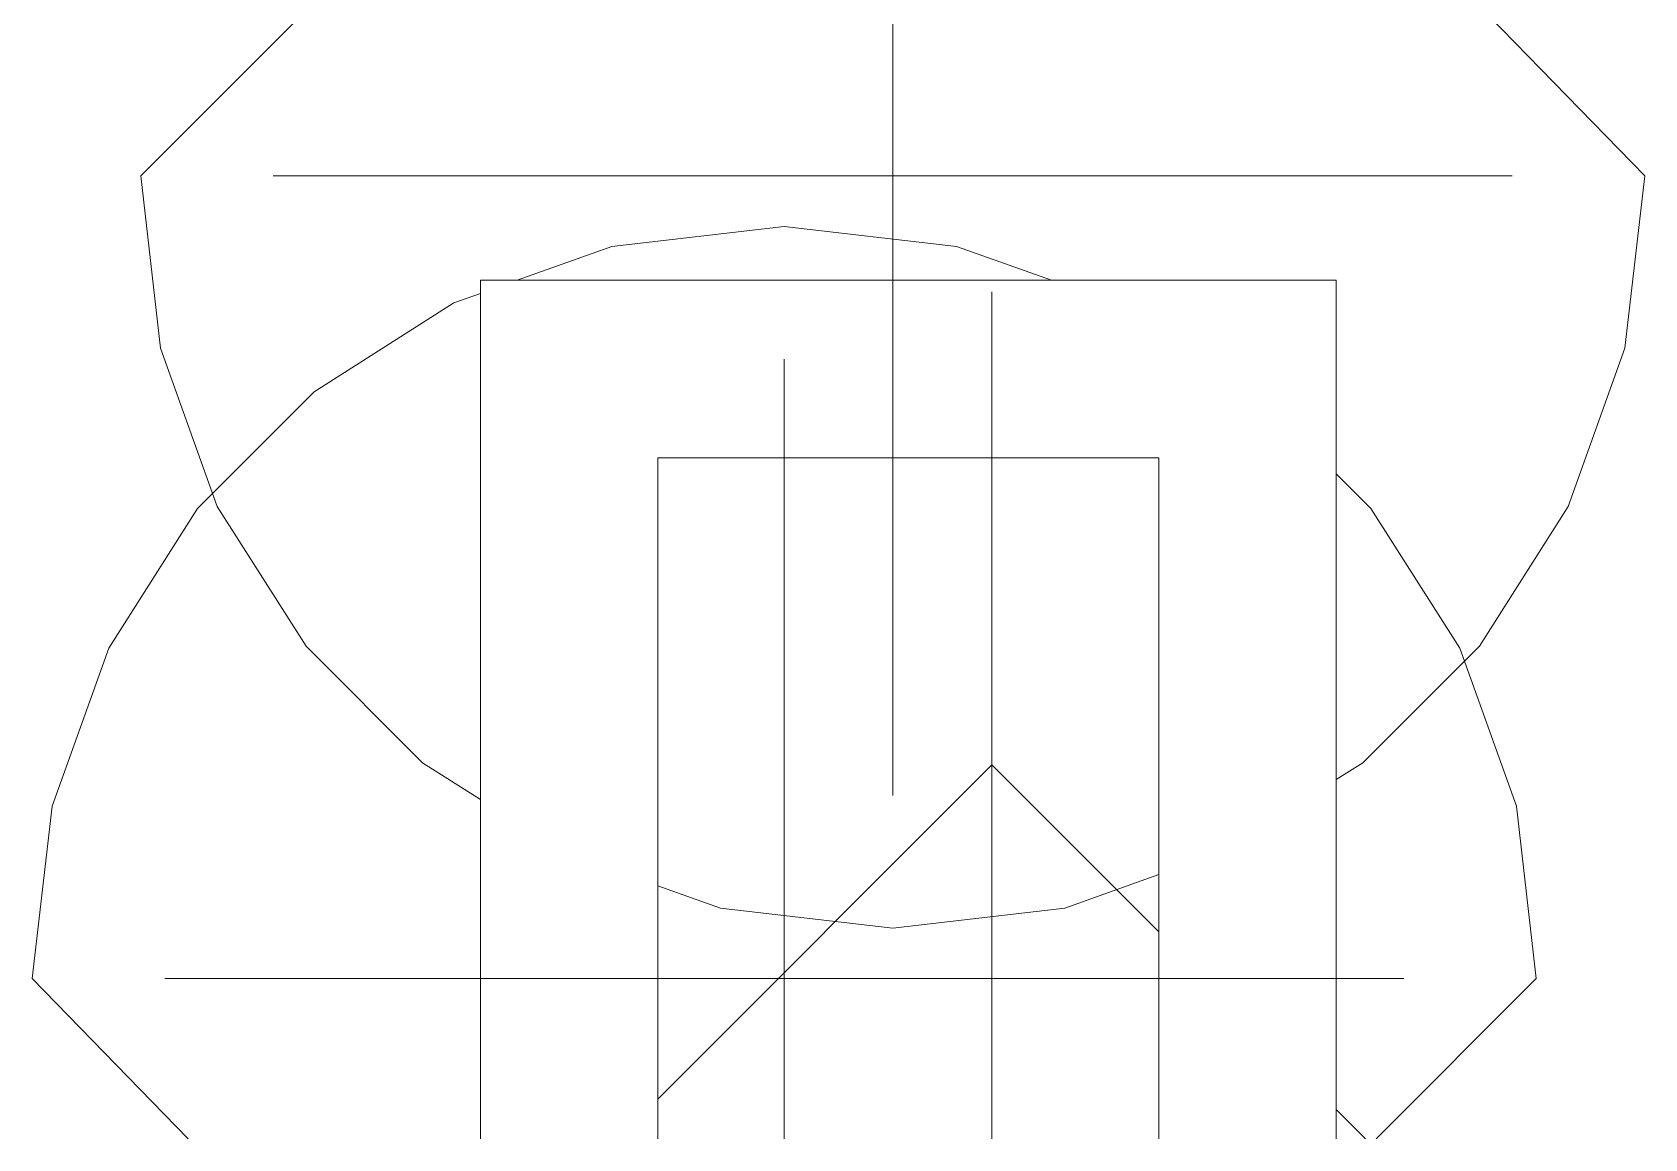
# Model space of a CAD drawing. Header units: inches. Extents: x -3857 to -1458, y -18 to 10849.
# Drawn here: x -3191.44 to -3152.82, y 9980.88 to 10007.38 of the extents above; entities that cross this region are included whole.
import ezdxf

# ---------------------------------------------------------------- set-up
doc = ezdxf.new("R2010")
doc.units = ezdxf.units.IN
doc.header["$MEASUREMENT"] = 0
for name, color, linetype, lineweight in [('0-5', 250, 'Continuous', 18), ('0-6', 130, 'Continuous', 5), ('A-DETL-GENF-1', 253, 'Continuous', 9), ('A-WALL-4', 250, 'Continuous', 18)]:
    doc.layers.add(name, color=color, linetype=linetype, lineweight=lineweight)

# ---------------------------------------------------------------- blocks, each defined once
blk = doc.blocks.new('daphne 26070 - daphne 26070-2219967-1ST FLOOR - STUDIO B - ADA TYPE B')
at = {"layer": 'A-DETL-GENF-1'}
for p, q in [((0, 20.905), (0, 20.973)), ((0, 20.973), (0, 20.231)), ((0, 20.039), (0, 20.905)), ((0, 20.267), (0, 20.511)), ((0, 20.511), (0, 20.039)), ((0, 19.093), (0, 20.267)), ((0, 20.231), (0, 19.881)), ((0, 19.33), (0, 20.196)), ((0, 20.196), (0, 18.778)), ((0, 19.645), (0, 19.881)), ((0, 19.881), (0, 18.857)), ((0, 19.881), (0, 19.347)), ((0, 19.347), (0, 19.724)), ((0, 19.724), (0, 19.409)), ((0, 18.778), (0, 19.645)), ((0, 19.093), (0, 19.524)), ((0, 19.524), (0, 19.33)), ((0, 19.409), (0, 19.446)), ((0, 19.446), (0, 18.936)), ((0, 19.409), (0, 18.969)), ((0, 18.621), (0, 19.409)), ((0, 19.093), (0, 19.33)), ((0, 19.33), (0, 19.251)), ((0, 19.251), (0, 18.227)), ((0, 18.069), (0, 19.093)), ((0, 18.227), (0, 19.093)), ((0, 18.542), (0, 19.093)), ((0, 18.969), (0, 18.227)), ((0, 18.936), (0, 18.148)), ((0, 18.385), (0, 18.857)), ((0, 18.857), (0, 18.7)), ((0, 18.857), (0, 18.227)), ((0, 18.7), (0, 18.148)), ((0, 18.227), (0, 18.621)), ((0, 18.227), (0, 18.542)), ((0, 17.846), (0, 18.385)), ((0, 18.148), (0, 18.227)), ((0, 18.227), (0, 17.676)), ((0, 17.045), (0, 18.148)), ((0, 18.148), (0, 18.069)), ((0, 18.148), (0, 18.069)), ((0, 18.069), (0, 17.676)), ((0, 17.676), (0, 17.991)), ((0, 17.991), (0, 17.846)), ((0, 17.676), (0, 17.092)), ((0, 17.092), (0, 16.809)), ((0, 15.312), (0, 17.045)), ((0, 17.045), (0, 16.809)), ((0, 16.809), (0, 17.045)), ((0, 16.809), (0, 15.312)), ((0, 14.84), (0, 15.312)), ((0, 15.312), (0, 14.761)), ((0, 14.761), (0, 14.918)), ((0, 14.918), (0, 13.816)), ((0, 14.372), (0, 14.84)), ((0, 14.052), (0, 14.525)), ((0, 14.525), (0, 13.973)), ((0, 13.973), (0, 14.372)), ((0, 13.973), (0, 14.367)), ((0, 14.367), (0, 13.973)), ((0, 13.816), (0, 14.209)), ((0, 14.209), (0, 13.658)), ((0, 13.737), (0, 14.052)), ((0, 13.973), (0, 13.658)), ((0, 13.658), (0, 13.973)), ((0, 13.973), (0, 13.579)), ((0, 13.737), (0, 13.973)), ((0, 13.028), (0, 13.816)), ((0, 13.816), (0, 13.737)), ((0, 13.658), (0, 13.737)), ((0, 13.579), (0, 13.737)), ((0, 13.737), (0, 13.343)), ((0, 13.343), (0, 12.87)), ((0, 12.634), (0, 13.028)), ((0, 12.87), (0, 11.295)), ((0, 12.398), (0, 12.634)), ((0, 12.24), (0, 12.398)), ((0, 11.374), (0, 12.24)), ((0, 10.901), (0, 11.374)), ((0, 11.295), (0, 10.98)), ((0, 10.98), (0, 10.397)), ((0, 10.665), (0, 10.901)), ((0, 9.956), (0, 10.665)), ((0, 10.397), (0, 9.483)), ((0, 9.089), (0, 10.034)), ((0, 10.034), (0, 9.956)), ((-8.001, 1.641), (0, 9.642)), ((3.999, 5.643), (0, 9.642)), ((0, 9.483), (0, 8.065)), ((0, 8.538), (0, 9.089)), ((0, 8.38), (0, 8.538)), ((0, 7.907), (0, 8.38)), ((0, 8.065), (0, 6.568)), ((0, 6.411), (0, 7.907)), ((0, 6.664), (0, 7.277)), ((0, 7.277), (0, 7.052)), ((0, 7.052), (0, 6.411)), ((0, 6.568), (0, 6.726)), ((0, 6.726), (0, 6.253)), ((0, 5.699), (0, 6.664)), ((0, 6.253), (0, 5.702)), ((0, 5.702), (0, 4.756)), ((0, 4.835), (0, 5.699)), ((0, 4.126), (0, 4.835)), ((0, 4.756), (0, 4.014)), ((0, 3.575), (0, 4.126)), ((0, 4.014), (0, 1.445)), ((0, 2.551), (0, 3.732)), ((0, 3.732), (0, 3.575)), ((0, 1.999), (0, 2.551)), ((0, 0.69), (0, 1.999)), ((0, 1.445), (0, 0.69)), ((8.952, 0.69), (8.249, 1.393))]:
    blk.add_line(p, q, dxfattribs=at)
blk = doc.blocks.new('switchgrass 26764 - switchgrass 26764-V3-1ST FLOOR - STUDIO B - ADA TYPE B')
at = {"layer": 'A-DETL-GENF-1'}
for p, q in [((-18.013, 0), (-14.178, 3.835)), ((0, 3.692), (0, 3.835)), ((0, 3.835), (0, 3.547)), ((0, 3.799), (0, 3.835)), ((0, 3.835), (0, 3.641)), ((0, 3.694), (0, 3.799)), ((0, 3.606), (0, 3.694)), ((0, 3.113), (0, 3.692)), ((0, 3.641), (0, 3.615)), ((0, 3.615), (0, 3.564)), ((0, 3.547), (0, 3.606)), ((0, 3.564), (0, 3.484)), ((0, 3.547), (0, 3.257)), ((0, 3.257), (0, 3.547)), ((0, 3.484), (0, 3.367)), ((18.013, 0), (14.275, 3.835)), ((0, 3.367), (0, -4.66)), ((0, 1.81), (0, 3.113)), ((0, 1.775), (0, 1.81)), ((0, 1.718), (0, 1.775)), ((0, 1.648), (0, 1.718)), ((0, 1.57), (0, 1.648)), ((0, 1.494), (0, 1.57)), ((0, 1.427), (0, 1.494)), ((0, 1.375), (0, 1.427)), ((0, 1.375), (0, -0.362)), ((-14.405, 0), (-14.839, 0)), ((-14.839, 0), (-14.458, 0)), ((-14.458, 0), (-13.454, 0)), ((-13.828, 0), (-14.405, 0)), ((-10.265, 0), (-14.289, 0)), ((-14.289, 0), (-13.936, 0)), ((-13.936, 0), (-13.61, 0)), ((-13.378, 0), (-13.828, 0)), ((-13.61, 0), (-13.295, 0)), ((-13.454, 0), (-12.037, 0)), ((-12.844, 0), (-13.378, 0)), ((-13.295, 0), (-12.976, 0)), ((-12.976, 0), (-11.829, 0)), ((-12.667, 0), (-12.957, 0)), ((-12.957, 0), (-12.8, 0)), ((-12.246, 0), (-12.844, 0)), ((-12.8, 0), (-12.372, 0)), ((-10.496, 0), (-12.667, 0)), ((-12.372, 0), (-11.733, 0)), ((-11.603, 0), (-12.246, 0)), ((-12.037, 0), (-10.417, 0)), ((-11.829, 0), (-11.54, 0)), ((-11.654, 0), (-11.799, 0)), ((-11.799, 0), (-10.933, 0)), ((-11.733, 0), (-10.947, 0)), ((-9.048, 0), (-11.654, 0)), ((-10.348, 0), (-11.631, 0)), ((-11.631, 0), (-11.52, 0)), ((-10.933, 0), (-11.603, 0)), ((-11.54, 0), (-10.978, 0)), ((-11.52, 0), (-11.214, 0)), ((-11.214, 0), (-10.758, 0)), ((-10.978, 0), (-10.483, 0)), ((-10.947, 0), (-10.076, 0)), ((-10.758, 0), (-10.197, 0)), ((-7.456, 0), (-10.496, 0)), ((-10.483, 0), (-8.324, 0)), ((-10.417, 0), (-8.805, 0)), ((-9.308, 0), (-10.348, 0)), ((-9.868, 0), (-10.265, 0)), ((-10.206, 0), (-10.221, 0)), ((-10.221, 0), (-10.153, 0)), ((-8.491, 0), (-10.206, 0)), ((-10.197, 0), (-9.575, 0)), ((-10.153, 0), (-9.631, 0)), ((-10.076, 0), (-9.181, 0)), ((-9.488, 0), (-9.868, 0)), ((-9.631, 0), (-9.193, 0)), ((-9.575, 0), (-8.936, 0)), ((-8.414, 0), (-9.488, 0)), ((-8.493, 0), (-9.308, 0)), ((-9.193, 0), (-9.145, 0)), ((-9.181, 0), (-8.324, 0)), ((-9.145, 0), (-8.98, 0)), ((-8.324, 0), (-9.048, 0)), ((-8.98, 0), (-8.084, 0)), ((-8.936, 0), (-8.324, 0)), ((-8.805, 0), (-7.41, 0)), ((-7.888, 0), (-8.493, 0)), ((-7.298, 0), (-8.491, 0)), ((-8.185, 0), (-8.469, 0)), ((-8.469, 0), (-8.464, 0)), ((-8.464, 0), (-6.519, 0)), ((-8.324, 0), (-8.414, 0)), ((-8.324, 0), (-7.166, 0)), ((-5.443, 0), (-8.185, 0)), ((-8.084, 0), (-7.456, 0)), ((-7.476, 0), (-7.888, 0)), ((-4.415, 0), (-7.6, 0)), ((-7.6, 0), (-7.525, 0)), ((-7.525, 0), (-7.312, 0)), ((-7.166, 0), (-7.476, 0)), ((-7.41, 0), (-6.442, 0)), ((-7.312, 0), (-6.981, 0)), ((-6.531, 0), (-7.298, 0)), ((-6.981, 0), (-6.55, 0)), ((-6.55, 0), (-6.038, 0)), ((-6.098, 0), (-6.531, 0)), ((-6.442, 0), (-4.415, 0)), ((-5.858, 0), (-6.098, 0)), ((-6.038, 0), (-5.465, 0)), ((-5.764, 0), (-5.863, 0)), ((-5.863, 0), (-5.858, 0)), ((-5.639, 0), (-5.764, 0)), ((-5.217, 0), (-5.639, 0)), ((-5.465, 0), (-4.85, 0)), ((-5.284, 0), (-5.443, 0)), ((-4.831, 0), (-5.284, 0)), ((-5.093, 0), (-5.217, 0)), ((-4.995, 0), (-5.093, 0)), ((-5.002, 0), (-5.012, 0)), ((-5.012, 0), (-5, 0)), ((-4.97, 0), (-5.002, 0)), ((-5, 0), (-4.995, 0)), ((-4.907, 0), (-4.97, 0)), ((-4.807, 0), (-4.907, 0)), ((-4.85, 0), (-4.831, 0)), ((-4.66, 0), (-4.807, 0)), ((3.028, 0), (-4.66, 0)), ((-3.547, 0), (-2.873, 0)), ((-2.873, 0), (-2.332, 0)), ((-2.332, 0), (-1.901, 0)), ((-1.901, 0), (-1.086, 0)), ((-1.086, 0), (-0.615, 0)), ((-0.615, 0), (-0.354, 0)), ((-0.354, 0), (-0.507, 0)), ((1.375, 0), (-0.362, 0)), ((1.375, 0), (1.427, 0)), ((1.427, 0), (1.494, 0)), ((1.494, 0), (1.57, 0)), ((1.57, 0), (1.648, 0)), ((1.648, 0), (1.718, 0)), ((1.718, 0), (1.775, 0)), ((1.775, 0), (1.81, 0)), ((1.81, 0), (3.113, 0)), ((3.113, 0), (3.692, 0)), ((3.547, 0), (3.257, 0)), ((3.257, 0), (3.547, 0)), ((4.883, 0), (3.547, 0)), ((3.547, 0), (3.606, 0)), ((3.606, 0), (3.694, 0)), ((3.937, 0), (3.667, 0)), ((3.692, 0), (5.574, 0)), ((3.694, 0), (3.799, 0)), ((3.799, 0), (3.907, 0)), ((3.907, 0), (4.006, 0)), ((4.524, 0), (3.937, 0)), ((4.006, 0), (4.083, 0)), ((4.083, 0), (4.126, 0)), ((4.126, 0), (4.345, 0)), ((4.309, 0), (4.282, 0)), ((4.282, 0), (4.335, 0)), ((4.737, 0), (4.309, 0)), ((4.335, 0), (4.886, 0)), ((4.345, 0), (4.936, 0)), ((5.517, 0), (4.524, 0)), ((5.51, 0), (4.737, 0)), ((4.995, 0), (4.883, 0)), ((4.886, 0), (4.995, 0)), ((4.936, 0), (5.803, 0)), ((7.89, 0), (5.429, 0)), ((5.429, 0), (6.539, 0)), ((5.574, 0), (5.51, 0)), ((7.014, 0), (5.517, 0)), ((5.803, 0), (6.846, 0)), ((6.442, 0), (6.153, 0)), ((6.153, 0), (7.532, 0)), ((7.021, 0), (6.442, 0)), ((6.539, 0), (7.573, 0)), ((6.846, 0), (7.969, 0)), ((10.28, 0), (7.014, 0)), ((7.136, 0), (7.021, 0)), ((7.461, 0), (7.136, 0)), ((7.807, 0), (7.228, 0)), ((7.228, 0), (7.535, 0)), ((8.759, 0), (7.456, 0)), ((7.456, 0), (11.943, 0)), ((7.967, 0), (7.461, 0)), ((7.532, 0), (9.787, 0)), ((7.535, 0), (8.377, 0)), ((7.573, 0), (8.568, 0)), ((9.627, 0), (7.807, 0)), ((8.759, 0), (7.89, 0)), ((8.625, 0), (7.967, 0)), ((7.969, 0), (9.073, 0)), ((8.571, 0), (8.179, 0)), ((8.179, 0), (9.048, 0)), ((8.374, 0), (8.37, 0)), ((8.37, 0), (8.667, 0)), ((8.547, 0), (8.374, 0)), ((8.377, 0), (10.254, 0)), ((8.821, 0), (8.547, 0)), ((8.568, 0), (9.561, 0)), ((9.065, 0), (8.571, 0)), ((10.28, 0), (8.625, 0)), ((8.667, 0), (9.171, 0)), ((10.93, 0), (8.759, 0)), ((8.805, 0), (8.759, 0)), ((8.857, 0), (8.805, 0)), ((9.158, 0), (8.821, 0)), ((8.912, 0), (8.857, 0)), ((9.559, 0), (8.903, 0)), ((8.903, 0), (9.627, 0)), ((8.964, 0), (8.912, 0)), ((9.007, 0), (8.964, 0)), ((9.037, 0), (9.007, 0)), ((9.048, 0), (9.037, 0)), ((10.197, 0), (9.065, 0)), ((9.073, 0), (10.061, 0)), ((9.516, 0), (9.158, 0)), ((9.171, 0), (10.978, 0)), ((11.075, 0), (9.338, 0)), ((9.338, 0), (9.366, 0)), ((9.366, 0), (10.422, 0)), ((9.856, 0), (9.516, 0)), ((10.121, 0), (9.559, 0)), ((9.561, 0), (10.586, 0)), ((12.957, 0), (9.772, 0)), ((9.772, 0), (9.832, 0)), ((9.787, 0), (10.793, 0)), ((9.832, 0), (11.109, 0)), ((10.139, 0), (9.856, 0)), ((10.061, 0), (10.351, 0)), ((10.617, 0), (10.121, 0)), ((10.323, 0), (10.139, 0)), ((11.254, 0), (10.197, 0)), ((10.254, 0), (10.583, 0)), ((11.22, 0), (10.28, 0)), ((10.493, 0), (10.28, 0)), ((10.681, 0), (10.323, 0)), ((10.351, 0), (10.604, 0)), ((10.422, 0), (10.681, 0)), ((10.583, 0), (10.493, 0)), ((10.586, 0), (11.68, 0)), ((10.604, 0), (11.257, 0)), ((11.53, 0), (10.617, 0)), ((10.785, 0), (10.641, 0)), ((10.641, 0), (11.262, 0)), ((11.402, 0), (10.785, 0)), ((10.793, 0), (11.806, 0)), ((10.981, 0), (10.93, 0)), ((10.978, 0), (11.364, 0)), ((11.33, 0), (10.981, 0)), ((13.391, 0), (11.075, 0)), ((12.665, 0), (11.079, 0)), ((11.079, 0), (12.957, 0)), ((11.109, 0), (11.364, 0)), ((11.364, 0), (11.22, 0)), ((11.654, 0), (11.254, 0)), ((11.257, 0), (12.146, 0)), ((11.262, 0), (11.811, 0)), ((11.364, 0), (11.33, 0)), ((12.047, 0), (11.402, 0)), ((12.002, 0), (11.53, 0)), ((11.683, 0), (11.654, 0)), ((11.68, 0), (12.879, 0)), ((11.724, 0), (11.683, 0)), ((11.773, 0), (11.724, 0)), ((11.824, 0), (11.773, 0)), ((11.806, 0), (12.891, 0)), ((11.811, 0), (12.286, 0)), ((11.873, 0), (11.824, 0)), ((11.914, 0), (11.873, 0)), ((11.943, 0), (11.914, 0)), ((13.681, 0), (11.943, 0)), ((11.943, 0), (12.665, 0)), ((12.523, 0), (12.002, 0)), ((13.91, 0), (12.047, 0)), ((12.146, 0), (13.989, 0)), ((12.286, 0), (12.683, 0)), ((12.545, 0), (12.523, 0)), ((12.874, 0), (12.545, 0)), ((12.683, 0), (13.001, 0)), ((12.879, 0), (12.874, 0)), ((12.891, 0), (14.115, 0)), ((13.001, 0), (13.238, 0)), ((13.238, 0), (13.391, 0)), ((13.75, 0), (13.681, 0)), ((13.83, 0), (13.75, 0)), ((13.912, 0), (13.83, 0)), ((14.423, 0), (13.91, 0)), ((13.99, 0), (13.912, 0)), ((13.989, 0), (14.619, 0)), ((14.054, 0), (13.99, 0)), ((14.099, 0), (14.054, 0)), ((14.115, 0), (14.099, 0)), ((14.839, 0), (14.423, 0)), ((14.619, 0), (14.839, 0)), ((17.537, -4.127), (18.013, 0)), ((-18.013, 0), (-17.537, -4.127)), ((-11.501, 0), (-12.351, 0)), ((-12.351, 0), (-12.043, 0)), ((-12.043, 0), (-11.232, 0)), ((-10.527, 0), (-11.501, 0)), ((-11.232, 0), (-10.088, 0)), ((-9.507, 0), (-10.527, 0)), ((-10.088, 0), (-8.78, 0)), ((-8.519, 0), (-9.507, 0)), ((-8.78, 0), (-7.479, 0)), ((-7.639, 0), (-8.519, 0)), ((-6.947, 0), (-7.639, 0)), ((-7.479, 0), (-6.354, 0)), ((-6.519, 0), (-6.947, 0)), ((-6.354, 0), (-5.574, 0)), ((-5.574, 0), (-4.37, 0)), ((-4.37, 0), (-3.547, 0)), ((-0.654, 0), (-0.666, 0)), ((-0.666, 0), (-0.666, 0)), ((-0.666, 0), (-0.651, 0)), ((-0.631, 0), (-0.654, 0)), ((-0.651, 0), (-0.362, 0)), ((-0.598, 0), (-0.631, 0)), ((-0.556, 0), (-0.598, 0)), ((-0.507, 0), (-0.556, 0)), ((0, -0.615), (0, -0.354)), ((0, -0.354), (0, -0.507)), ((0, -0.651), (0, -0.362)), ((0, -0.507), (0, -0.556)), ((0, -0.556), (0, -0.598)), ((0, -0.598), (0, -0.631)), ((0, -1.086), (0, -0.615)), ((0, -0.631), (0, -0.654)), ((0, -0.666), (0, -0.651)), ((0, -0.654), (0, -0.666)), ((0, -0.666), (0, -0.666)), ((0, -1.901), (0, -1.086)), ((0, -2.332), (0, -1.901)), ((0, -2.873), (0, -2.332)), ((0, -3.547), (0, -2.873)), ((0, -4.37), (0, -3.547)), ((-17.537, -4.127), (-16.181, -7.918)), ((16.181, -7.918), (17.537, -4.127)), ((0, -5.574), (0, -4.37)), ((0, -6.442), (0, -4.415)), ((0, -4.415), (0, -7.6)), ((0, -4.66), (0, -4.807)), ((0, -4.807), (0, -4.907)), ((0, -4.85), (0, -4.831)), ((0, -4.831), (0, -5.284)), ((0, -5.465), (0, -4.85)), ((0, -4.907), (0, -4.97)), ((0, -4.97), (0, -5.002)), ((0, -5), (0, -4.995)), ((0, -4.995), (0, -5.093)), ((0, -5.012), (0, -5)), ((0, -5.002), (0, -5.012)), ((0, -5.093), (0, -5.217)), ((0, -5.217), (0, -5.639)), ((0, -5.284), (0, -5.443)), ((0, -5.443), (0, -8.185)), ((0, -6.038), (0, -5.465)), ((0, -6.354), (0, -5.574)), ((0, -5.639), (0, -5.764)), ((0, -5.764), (0, -5.863)), ((0, -5.863), (0, -5.858)), ((0, -5.858), (0, -6.098)), ((0, -6.55), (0, -6.038)), ((0, -6.098), (0, -6.531)), ((0, -7.479), (0, -6.354)), ((0, -7.41), (0, -6.442)), ((0, -8.464), (0, -6.519)), ((0, -6.519), (0, -6.947)), ((0, -6.531), (0, -7.298)), ((0, -6.981), (0, -6.55)), ((0, -6.947), (0, -7.639)), ((0, -7.312), (0, -6.981)), ((0, -8.324), (0, -7.166)), ((0, -7.166), (0, -7.476)), ((0, -7.298), (0, -8.491)), ((0, -7.525), (0, -7.312)), ((0, -8.805), (0, -7.41)), ((0, -8.084), (0, -7.456)), ((0, -7.456), (0, -10.496)), ((0, -7.476), (0, -7.888)), ((0, -8.78), (0, -7.479)), ((0, -7.6), (0, -7.525)), ((0, -7.639), (0, -8.519)), ((-16.181, -7.918), (-14.053, -11.263)), ((0, -7.888), (0, -8.493)), ((0, -8.98), (0, -8.084)), ((14.053, -11.263), (16.181, -7.918)), ((0, -8.185), (0, -8.469)), ((0, -9.181), (0, -8.324)), ((0, -8.324), (0, -8.414)), ((0, -10.483), (0, -8.324)), ((0, -8.936), (0, -8.324)), ((0, -8.324), (0, -9.048)), ((0, -8.414), (0, -9.488)), ((0, -8.469), (0, -8.464)), ((0, -8.491), (0, -10.206)), ((0, -8.493), (0, -9.308)), ((0, -8.519), (0, -9.507)), ((0, -10.088), (0, -8.78)), ((0, -10.417), (0, -8.805)), ((0, -9.575), (0, -8.936)), ((0, -9.145), (0, -8.98)), ((0, -9.048), (0, -11.654)), ((0, -9.193), (0, -9.145)), ((0, -10.076), (0, -9.181)), ((0, -9.631), (0, -9.193)), ((0, -9.308), (0, -10.348)), ((0, -9.488), (0, -9.868)), ((0, -9.507), (0, -10.527)), ((0, -10.197), (0, -9.575)), ((0, -10.153), (0, -9.631)), ((0, -9.868), (0, -10.265)), ((0, -10.947), (0, -10.076)), ((0, -11.232), (0, -10.088)), ((0, -10.221), (0, -10.153)), ((0, -10.758), (0, -10.197)), ((0, -10.206), (0, -10.221)), ((0, -10.265), (0, -14.289)), ((0, -10.348), (0, -11.631)), ((0, -12.037), (0, -10.417)), ((0, -10.978), (0, -10.483)), ((0, -10.496), (0, -12.667)), ((0, -10.527), (0, -11.501)), ((0, -11.214), (0, -10.758)), ((0, -11.799), (0, -10.933)), ((0, -10.933), (0, -11.603)), ((0, -11.733), (0, -10.947)), ((0, -11.54), (0, -10.978)), ((-14.053, -11.263), (-13.222, -12.093)), ((0, -11.52), (0, -11.214)), ((0, -12.043), (0, -11.232)), ((0, -11.501), (0, -12.351)), ((0, -11.631), (0, -11.52)), ((0, -11.829), (0, -11.54)), ((11.263, -14.053), (14.053, -11.263)), ((0, -11.603), (0, -12.246)), ((0, -11.654), (0, -11.799)), ((0, -12.372), (0, -11.733)), ((0, -12.976), (0, -11.829)), ((0, -13.454), (0, -12.037)), ((0, -12.351), (0, -12.043)), ((0, -12.246), (0, -12.844)), ((0, -12.8), (0, -12.372)), ((0, -12.667), (0, -12.957)), ((0, -12.957), (0, -12.8)), ((0, -12.844), (0, -13.378)), ((0, -13.295), (0, -12.976)), ((0, -13.61), (0, -13.295)), ((0, -13.378), (0, -13.828)), ((0, -14.458), (0, -13.454)), ((0, -13.936), (0, -13.61)), ((0, -13.828), (0, -14.405)), ((0, -14.289), (0, -13.936)), ((7.918, -16.181), (11.263, -14.053)), ((0, -14.405), (0, -14.839)), ((0, -14.839), (0, -14.458)), ((7.278, -16.41), (7.918, -16.181)), ((-6.397, -16.725), (-4.127, -17.537)), ((4.127, -17.537), (6.397, -16.725)), ((-4.127, -17.537), (0, -18.013)), ((0, -18.013), (4.127, -17.537))]:
    blk.add_line(p, q, dxfattribs=at)
blk = doc.blocks.new('switchgrass 26764 - switchgrass 26764-V4-1ST FLOOR - STUDIO B - ADA TYPE B')
at = {"layer": 'A-DETL-GENF-1'}
for p, q in [((-4.238, 13.775), (0, 18.013)), ((0.554, 17.551), (0, 18.013)), ((1.361, 16.826), (0.554, 17.551)), ((2.673, 15.572), (1.361, 16.826)), ((4.49, 13.775), (2.673, 15.572)), ((0, 14.619), (0, 14.839)), ((0, 14.839), (0, 14.423)), ((0, 13.989), (0, 14.619)), ((0, 14.423), (0, 13.91)), ((0, 12.891), (0, 14.115)), ((0, 14.115), (0, 14.099)), ((0, 14.099), (0, 14.054)), ((0, 14.054), (0, 13.99)), ((0, 13.99), (0, 13.912)), ((0, 12.146), (0, 13.989)), ((0, 13.912), (0, 13.83)), ((0, 13.91), (0, 12.047)), ((0, 13.83), (0, 13.75)), ((0, 13.75), (0, 13.681)), ((0, 13.681), (0, 11.943)), ((0, 13.238), (0, 13.391)), ((0, 13.391), (0, 11.075)), ((0, 13.001), (0, 13.238)), ((0, 12.683), (0, 13.001)), ((0, 11.079), (0, 12.957)), ((0, 12.957), (0, 9.772)), ((0, 11.806), (0, 12.891)), ((0, 11.68), (0, 12.879)), ((0, 12.879), (0, 12.874)), ((0, 12.874), (0, 12.545)), ((0, 12.286), (0, 12.683)), ((0, 11.943), (0, 12.665)), ((0, 12.665), (0, 11.079)), ((0, 12.545), (0, 12.523)), ((0, 12.523), (0, 12.002)), ((0, 11.811), (0, 12.286)), ((0, 11.257), (0, 12.146)), ((0, 12.047), (0, 11.402)), ((0, 12.002), (0, 11.53)), ((0, 7.456), (0, 11.943)), ((0, 11.943), (0, 11.914)), ((0, 11.914), (0, 11.873)), ((0, 11.873), (0, 11.824)), ((0, 11.824), (0, 11.773)), ((0, 11.262), (0, 11.811)), ((0, 10.793), (0, 11.806)), ((0, 11.773), (0, 11.724)), ((0, 11.724), (0, 11.683)), ((0, 11.683), (0, 11.654)), ((0, 10.586), (0, 11.68)), ((0, 11.654), (0, 11.254)), ((0, 11.53), (0, 10.617)), ((0, 11.402), (0, 10.785)), ((0, 10.978), (0, 11.364)), ((0, 11.364), (0, 11.22)), ((0, 11.109), (0, 11.364)), ((0, 11.364), (0, 11.33)), ((0, 11.33), (0, 10.981)), ((0, 10.641), (0, 11.262)), ((0, 10.604), (0, 11.257)), ((0, 11.254), (0, 10.197)), ((0, 11.22), (0, 10.28)), ((0, 9.832), (0, 11.109)), ((0, 11.075), (0, 9.338)), ((0, 10.981), (0, 10.93)), ((0, 9.171), (0, 10.978)), ((0, 10.93), (0, 8.759)), ((0, 9.787), (0, 10.793)), ((0, 10.785), (0, 10.641)), ((0, 10.422), (0, 10.681)), ((0, 10.681), (0, 10.323)), ((0, 10.617), (0, 10.121)), ((0, 10.351), (0, 10.604)), ((0, 9.561), (0, 10.586)), ((0, 10.254), (0, 10.583)), ((0, 10.583), (0, 10.536)), ((0, 9.366), (0, 10.422)), ((0, 10.061), (0, 10.351)), ((0, 10.323), (0, 10.139)), ((0, 10.28), (0, 8.625)), ((0, 8.377), (0, 10.254)), ((0, 10.197), (0, 9.065)), ((0, 10.139), (0, 9.856)), ((0, 10.121), (0, 9.559)), ((0, 9.073), (0, 10.061)), ((0, 9.856), (0, 9.516)), ((0, 9.772), (0, 9.832)), ((0, 9.796), (0, 7.014)), ((0, 7.532), (0, 9.787)), ((0, 8.903), (0, 9.627)), ((0, 9.627), (0, 7.807)), ((0, 8.568), (0, 9.561)), ((0, 9.559), (0, 8.903)), ((0, 9.516), (0, 9.158)), ((0, 9.338), (0, 9.366)), ((0, 8.667), (0, 9.171)), ((0, 9.158), (0, 8.821)), ((0, 7.969), (0, 9.073)), ((0, 9.065), (0, 8.571)), ((0, 8.179), (0, 9.048)), ((0, 9.048), (0, 9.037)), ((0, 9.037), (0, 9.007)), ((0, 9.007), (0, 8.964)), ((0, 8.964), (0, 8.912)), ((0, 8.912), (0, 8.858)), ((0, 8.858), (0, 8.805)), ((0, 8.821), (0, 8.547)), ((0, 8.805), (0, 8.759)), ((0, 8.759), (0, 7.456)), ((0, 8.759), (0, 7.89)), ((0, 8.37), (0, 8.667)), ((0, 8.625), (0, 7.967)), ((0, 8.571), (0, 8.179)), ((0, 7.573), (0, 8.568)), ((0, 8.547), (0, 8.374)), ((0, 7.535), (0, 8.377)), ((0, 8.374), (0, 8.37)), ((0, 6.846), (0, 7.969)), ((0, 7.967), (0, 7.461)), ((0, 7.89), (0, 5.429)), ((0, 7.807), (0, 7.228)), ((0, 6.539), (0, 7.573)), ((0, 7.228), (0, 7.535)), ((0, 6.153), (0, 7.532)), ((0, 7.461), (0, 7.136)), ((0, 7.136), (0, 7.021)), ((0, 7.021), (0, 6.442)), ((0, 7.014), (0, 6.322)), ((0, 5.803), (0, 6.846)), ((0, 5.429), (0, 6.539)), ((0, 6.442), (0, 6.153)), ((0, 4.936), (0, 5.803)), ((0, 3.692), (0, 5.574)), ((0, 5.574), (0, 5.51)), ((0, 5.51), (0, 4.737)), ((-18.013, 0), (-12.863, 5.15)), ((0, 5.15), (0, 4.524)), ((0, 4.886), (0, 4.995)), ((0, 4.995), (0, 4.883)), ((0, 4.345), (0, 4.936)), ((0, 4.335), (0, 4.886)), ((0, 4.883), (0, 3.547)), ((0, 4.737), (0, 4.309)), ((0, 4.524), (0, 3.937)), ((0, 4.126), (0, 4.345)), ((0, 4.282), (0, 4.335)), ((0, 4.309), (0, 4.282)), ((0, 4.083), (0, 4.126)), ((0, 4.006), (0, 4.083)), ((0, 3.907), (0, 4.006)), ((0, 3.937), (0, 3.641)), ((0, 3.799), (0, 3.907)), ((18.013, 0), (13.967, 4.15)), ((0, 3.694), (0, 3.799)), ((0, 3.606), (0, 3.694)), ((0, 3.113), (0, 3.692)), ((0, 3.641), (0, 3.615)), ((0, 3.615), (0, 3.564)), ((0, 3.547), (0, 3.606)), ((0, 3.564), (0, 3.484)), ((0, 3.547), (0, 3.257)), ((0, 3.257), (0, 3.547)), ((0, 3.484), (0, 3.367)), ((0, 3.367), (0, -2.5)), ((0, 1.81), (0, 3.113)), ((0, 1.775), (0, 1.81)), ((0, 1.718), (0, 1.775)), ((0, 1.648), (0, 1.718)), ((0, 1.57), (0, 1.648)), ((0, 1.494), (0, 1.57)), ((0, 1.427), (0, 1.494)), ((0, 1.375), (0, 1.427)), ((0, 1.375), (0, -0.362)), ((-18.013, 0), (-17.537, -4.127)), ((-14.405, 0), (-14.839, 0)), ((-14.839, 0), (-14.458, 0)), ((-14.458, 0), (-13.454, 0)), ((-13.828, 0), (-14.405, 0)), ((-10.265, 0), (-14.289, 0)), ((-14.289, 0), (-13.936, 0)), ((-13.936, 0), (-13.61, 0)), ((-13.378, 0), (-13.828, 0)), ((-13.61, 0), (-13.295, 0)), ((-13.454, 0), (-12.037, 0)), ((-12.844, 0), (-13.378, 0)), ((-13.295, 0), (-12.976, 0)), ((-12.976, 0), (-11.829, 0)), ((-12.667, 0), (-12.957, 0)), ((-12.957, 0), (-12.8, 0)), ((-12.246, 0), (-12.844, 0)), ((-12.8, 0), (-12.372, 0)), ((-10.496, 0), (-12.667, 0)), ((-12.372, 0), (-11.733, 0)), ((-11.603, 0), (-12.246, 0)), ((-12.037, 0), (-10.417, 0)), ((-11.829, 0), (-11.54, 0)), ((-11.654, 0), (-11.799, 0)), ((-11.799, 0), (-10.933, 0)), ((-11.733, 0), (-10.947, 0)), ((-9.048, 0), (-11.654, 0)), ((-10.348, 0), (-11.631, 0)), ((-11.631, 0), (-11.52, 0)), ((-10.933, 0), (-11.603, 0)), ((-11.54, 0), (-10.978, 0)), ((-11.52, 0), (-11.214, 0)), ((-11.214, 0), (-10.758, 0)), ((-10.978, 0), (-10.483, 0)), ((-10.947, 0), (-10.076, 0)), ((-10.758, 0), (-10.197, 0)), ((-7.456, 0), (-10.496, 0)), ((-10.483, 0), (-8.324, 0)), ((-10.417, 0), (-8.805, 0)), ((-9.308, 0), (-10.348, 0)), ((-9.868, 0), (-10.265, 0)), ((-10.206, 0), (-10.221, 0)), ((-10.221, 0), (-10.153, 0)), ((-8.491, 0), (-10.206, 0)), ((-10.197, 0), (-9.575, 0)), ((-10.153, 0), (-9.631, 0)), ((-10.076, 0), (-9.181, 0)), ((-9.488, 0), (-9.868, 0)), ((-9.631, 0), (-9.193, 0)), ((-9.575, 0), (-8.936, 0)), ((-8.414, 0), (-9.488, 0)), ((-8.493, 0), (-9.308, 0)), ((-9.193, 0), (-9.145, 0)), ((-9.181, 0), (-8.324, 0)), ((-9.145, 0), (-8.98, 0)), ((-8.324, 0), (-9.048, 0)), ((-8.98, 0), (-8.084, 0)), ((-8.936, 0), (-8.324, 0)), ((-8.805, 0), (-7.41, 0)), ((-7.888, 0), (-8.493, 0)), ((-7.298, 0), (-8.491, 0)), ((-8.185, 0), (-8.469, 0)), ((-8.469, 0), (-8.464, 0)), ((-8.464, 0), (-6.519, 0)), ((-8.324, 0), (-8.414, 0)), ((-8.324, 0), (-7.166, 0)), ((-5.443, 0), (-8.185, 0)), ((-8.084, 0), (-7.456, 0)), ((-7.476, 0), (-7.888, 0)), ((-4.415, 0), (-7.6, 0)), ((-7.6, 0), (-7.525, 0)), ((-7.525, 0), (-7.312, 0)), ((-7.166, 0), (-7.476, 0)), ((-7.41, 0), (-6.442, 0)), ((-7.312, 0), (-6.981, 0)), ((-6.531, 0), (-7.298, 0)), ((-6.981, 0), (-6.55, 0)), ((-6.55, 0), (-6.038, 0)), ((-6.098, 0), (-6.531, 0)), ((-6.442, 0), (-4.415, 0)), ((-5.858, 0), (-6.098, 0)), ((-6.038, 0), (-5.465, 0)), ((-5.764, 0), (-5.863, 0)), ((-5.863, 0), (-5.858, 0)), ((-5.639, 0), (-5.764, 0)), ((-5.217, 0), (-5.639, 0)), ((-5.465, 0), (-4.85, 0)), ((-5.284, 0), (-5.443, 0)), ((-4.831, 0), (-5.284, 0)), ((-5.093, 0), (-5.217, 0)), ((-4.995, 0), (-5.093, 0)), ((-5.002, 0), (-5.012, 0)), ((-5.012, 0), (-5, 0)), ((-4.97, 0), (-5.002, 0)), ((-5, 0), (-4.995, 0)), ((-4.907, 0), (-4.97, 0)), ((-4.807, 0), (-4.907, 0)), ((-4.85, 0), (-4.831, 0)), ((-4.66, 0), (-4.807, 0)), ((3.367, 0), (-4.66, 0)), ((-3.547, 0), (-2.873, 0)), ((-2.873, 0), (-2.332, 0)), ((-2.332, 0), (-1.901, 0)), ((-1.901, 0), (-1.086, 0)), ((-1.086, 0), (-0.615, 0)), ((-0.615, 0), (-0.354, 0)), ((-0.354, 0), (-0.507, 0)), ((1.375, 0), (-0.362, 0)), ((1.375, 0), (1.427, 0)), ((1.427, 0), (1.494, 0)), ((1.494, 0), (1.57, 0)), ((1.57, 0), (1.648, 0)), ((1.648, 0), (1.718, 0)), ((1.718, 0), (1.775, 0)), ((1.775, 0), (1.81, 0)), ((1.81, 0), (3.113, 0)), ((3.113, 0), (3.692, 0)), ((3.547, 0), (3.257, 0)), ((3.257, 0), (3.547, 0)), ((3.484, 0), (3.367, 0)), ((3.564, 0), (3.484, 0)), ((4.883, 0), (3.547, 0)), ((3.547, 0), (3.606, 0)), ((3.615, 0), (3.564, 0)), ((3.606, 0), (3.694, 0)), ((3.641, 0), (3.615, 0)), ((3.937, 0), (3.641, 0)), ((3.692, 0), (5.574, 0)), ((3.694, 0), (3.799, 0)), ((3.799, 0), (3.907, 0)), ((3.907, 0), (4.006, 0)), ((4.524, 0), (3.937, 0)), ((4.006, 0), (4.083, 0)), ((4.083, 0), (4.126, 0)), ((4.126, 0), (4.345, 0)), ((4.309, 0), (4.282, 0)), ((4.282, 0), (4.335, 0)), ((4.737, 0), (4.309, 0)), ((4.335, 0), (4.886, 0)), ((4.345, 0), (4.936, 0)), ((5.517, 0), (4.524, 0)), ((5.51, 0), (4.737, 0)), ((4.995, 0), (4.883, 0)), ((4.886, 0), (4.995, 0)), ((4.936, 0), (5.803, 0)), ((7.89, 0), (5.429, 0)), ((5.429, 0), (6.539, 0)), ((5.574, 0), (5.51, 0)), ((7.014, 0), (5.517, 0)), ((5.803, 0), (6.846, 0)), ((6.442, 0), (6.153, 0)), ((6.153, 0), (7.532, 0)), ((7.021, 0), (6.442, 0)), ((6.539, 0), (7.573, 0)), ((6.846, 0), (7.969, 0)), ((10.28, 0), (7.014, 0)), ((7.136, 0), (7.021, 0)), ((7.461, 0), (7.136, 0)), ((7.807, 0), (7.228, 0)), ((7.228, 0), (7.535, 0)), ((8.759, 0), (7.456, 0)), ((7.456, 0), (11.943, 0)), ((7.967, 0), (7.461, 0)), ((7.532, 0), (9.787, 0)), ((7.535, 0), (8.377, 0)), ((7.573, 0), (8.568, 0)), ((9.627, 0), (7.807, 0)), ((8.759, 0), (7.89, 0)), ((8.625, 0), (7.967, 0)), ((7.969, 0), (9.073, 0)), ((8.571, 0), (8.179, 0)), ((8.179, 0), (9.048, 0)), ((8.374, 0), (8.37, 0)), ((8.37, 0), (8.667, 0)), ((8.547, 0), (8.374, 0)), ((8.377, 0), (10.254, 0)), ((8.821, 0), (8.547, 0)), ((8.568, 0), (9.561, 0)), ((9.065, 0), (8.571, 0)), ((10.28, 0), (8.625, 0)), ((8.667, 0), (9.171, 0)), ((10.93, 0), (8.759, 0)), ((8.805, 0), (8.759, 0)), ((8.857, 0), (8.805, 0)), ((9.158, 0), (8.821, 0)), ((8.912, 0), (8.857, 0)), ((9.559, 0), (8.903, 0)), ((8.903, 0), (9.627, 0)), ((8.964, 0), (8.912, 0)), ((9.007, 0), (8.964, 0)), ((9.037, 0), (9.007, 0)), ((9.048, 0), (9.037, 0)), ((10.197, 0), (9.065, 0)), ((9.073, 0), (10.061, 0)), ((9.516, 0), (9.158, 0)), ((9.171, 0), (10.978, 0)), ((11.075, 0), (9.338, 0)), ((9.338, 0), (9.366, 0)), ((9.366, 0), (10.422, 0)), ((9.856, 0), (9.516, 0)), ((10.121, 0), (9.559, 0)), ((9.561, 0), (10.586, 0)), ((12.957, 0), (9.772, 0)), ((9.772, 0), (9.832, 0)), ((9.787, 0), (10.793, 0)), ((9.832, 0), (11.109, 0)), ((10.139, 0), (9.856, 0)), ((10.061, 0), (10.351, 0)), ((10.617, 0), (10.121, 0)), ((10.323, 0), (10.139, 0)), ((11.254, 0), (10.197, 0)), ((10.254, 0), (10.583, 0)), ((11.22, 0), (10.28, 0)), ((10.493, 0), (10.28, 0)), ((10.681, 0), (10.323, 0)), ((10.351, 0), (10.604, 0)), ((10.422, 0), (10.681, 0)), ((10.583, 0), (10.493, 0)), ((10.586, 0), (11.68, 0)), ((10.604, 0), (11.257, 0)), ((11.53, 0), (10.617, 0)), ((10.785, 0), (10.641, 0)), ((10.641, 0), (11.262, 0)), ((11.402, 0), (10.785, 0)), ((10.793, 0), (11.806, 0)), ((10.981, 0), (10.93, 0)), ((10.978, 0), (11.364, 0)), ((11.33, 0), (10.981, 0)), ((13.391, 0), (11.075, 0)), ((12.665, 0), (11.079, 0)), ((11.079, 0), (12.957, 0)), ((11.109, 0), (11.364, 0)), ((11.364, 0), (11.22, 0)), ((11.654, 0), (11.254, 0)), ((11.257, 0), (12.146, 0)), ((11.262, 0), (11.811, 0)), ((11.364, 0), (11.33, 0)), ((12.047, 0), (11.402, 0)), ((12.002, 0), (11.53, 0)), ((11.683, 0), (11.654, 0)), ((11.68, 0), (12.879, 0)), ((11.724, 0), (11.683, 0)), ((11.773, 0), (11.724, 0)), ((11.824, 0), (11.773, 0)), ((11.806, 0), (12.891, 0)), ((11.811, 0), (12.286, 0)), ((11.873, 0), (11.824, 0)), ((11.914, 0), (11.873, 0)), ((11.943, 0), (11.914, 0)), ((13.681, 0), (11.943, 0)), ((11.943, 0), (12.665, 0)), ((12.523, 0), (12.002, 0)), ((13.91, 0), (12.047, 0)), ((12.146, 0), (13.989, 0)), ((12.286, 0), (12.683, 0)), ((12.545, 0), (12.523, 0)), ((12.874, 0), (12.545, 0)), ((12.683, 0), (13.001, 0)), ((12.879, 0), (12.874, 0)), ((12.891, 0), (14.115, 0)), ((13.001, 0), (13.238, 0)), ((13.238, 0), (13.391, 0)), ((13.75, 0), (13.681, 0)), ((13.83, 0), (13.75, 0)), ((13.912, 0), (13.83, 0)), ((14.423, 0), (13.91, 0)), ((13.99, 0), (13.912, 0)), ((13.989, 0), (14.619, 0)), ((14.054, 0), (13.99, 0)), ((14.099, 0), (14.054, 0)), ((14.115, 0), (14.099, 0)), ((14.839, 0), (14.423, 0)), ((14.619, 0), (14.839, 0)), ((17.537, -4.127), (18.013, 0)), ((-11.501, 0), (-12.351, 0)), ((-12.351, 0), (-12.043, 0)), ((-12.043, 0), (-11.232, 0)), ((-10.527, 0), (-11.501, 0)), ((-11.232, 0), (-10.088, 0)), ((-9.507, 0), (-10.527, 0)), ((-10.088, 0), (-8.78, 0)), ((-8.519, 0), (-9.507, 0)), ((-8.78, 0), (-7.479, 0)), ((-7.639, 0), (-8.519, 0)), ((-6.947, 0), (-7.639, 0)), ((-7.479, 0), (-6.354, 0)), ((-6.519, 0), (-6.947, 0)), ((-6.354, 0), (-5.574, 0)), ((-5.574, 0), (-4.37, 0)), ((-4.37, 0), (-3.547, 0)), ((-0.654, 0), (-0.666, 0)), ((-0.666, 0), (-0.666, 0)), ((-0.666, 0), (-0.651, 0)), ((-0.631, 0), (-0.654, 0)), ((-0.651, 0), (-0.362, 0)), ((-0.598, 0), (-0.631, 0)), ((-0.556, 0), (-0.598, 0)), ((-0.507, 0), (-0.556, 0)), ((0, -0.615), (0, -0.354)), ((0, -0.354), (0, -0.507)), ((0, -0.651), (0, -0.362)), ((0, -0.507), (0, -0.556)), ((0, -0.556), (0, -0.598)), ((0, -0.598), (0, -0.631)), ((0, -1.086), (0, -0.615)), ((0, -0.631), (0, -0.654)), ((0, -0.666), (0, -0.651)), ((0, -0.654), (0, -0.666)), ((0, -0.666), (0, -0.666)), ((0, -1.901), (0, -1.086)), ((0, -2.332), (0, -1.901)), ((0, -2.873), (0, -2.332)), ((0, -3.547), (0, -2.873)), ((0, -4.37), (0, -3.547)), ((-17.537, -4.127), (-16.181, -7.918)), ((16.181, -7.918), (17.537, -4.127)), ((0, -5.574), (0, -4.37)), ((0, -6.442), (0, -4.415)), ((0, -4.415), (0, -7.6)), ((0, -4.85), (0, -4.831)), ((0, -4.831), (0, -5.284)), ((0, -5.465), (0, -4.85)), ((0, -5), (0, -4.995)), ((0, -4.995), (0, -5.093)), ((0, -5.093), (0, -5.217)), ((0, -5.217), (0, -5.639)), ((0, -5.284), (0, -5.443)), ((0, -5.443), (0, -8.185)), ((0, -6.038), (0, -5.465)), ((0, -6.354), (0, -5.574)), ((0, -5.639), (0, -5.764)), ((0, -5.764), (0, -5.863)), ((0, -5.863), (0, -5.858)), ((0, -5.858), (0, -6.098)), ((0, -6.55), (0, -6.038)), ((0, -6.098), (0, -6.531)), ((0, -7.479), (0, -6.354)), ((0, -7.41), (0, -6.442)), ((0, -8.464), (0, -6.519)), ((0, -6.519), (0, -6.947)), ((0, -6.531), (0, -7.298)), ((0, -6.981), (0, -6.55)), ((0, -6.947), (0, -7.639)), ((0, -7.312), (0, -6.981)), ((0, -8.324), (0, -7.166)), ((0, -7.166), (0, -7.476)), ((0, -7.298), (0, -8.491)), ((0, -7.525), (0, -7.312)), ((0, -8.805), (0, -7.41)), ((0, -8.084), (0, -7.456)), ((0, -7.456), (0, -10.496)), ((0, -7.476), (0, -7.888)), ((0, -8.78), (0, -7.479)), ((0, -7.6), (0, -7.525)), ((0, -7.639), (0, -8.519)), ((-16.181, -7.918), (-14.053, -11.263)), ((0, -7.888), (0, -8.493)), ((0, -8.98), (0, -8.084)), ((14.053, -11.263), (16.181, -7.918)), ((0, -8.185), (0, -8.469)), ((0, -9.181), (0, -8.324)), ((0, -8.324), (0, -8.414)), ((0, -10.483), (0, -8.324)), ((0, -8.936), (0, -8.324)), ((0, -8.324), (0, -9.048)), ((0, -8.414), (0, -9.488)), ((0, -8.469), (0, -8.464)), ((0, -8.491), (0, -10.206)), ((0, -8.493), (0, -9.308)), ((0, -8.519), (0, -9.507)), ((0, -10.088), (0, -8.78)), ((0, -10.417), (0, -8.805)), ((0, -9.575), (0, -8.936)), ((0, -9.145), (0, -8.98)), ((0, -9.048), (0, -11.654)), ((0, -9.193), (0, -9.145)), ((0, -10.076), (0, -9.181)), ((0, -9.631), (0, -9.193)), ((0, -9.308), (0, -10.348)), ((0, -9.488), (0, -9.868)), ((0, -9.507), (0, -10.527)), ((0, -10.197), (0, -9.575)), ((0, -10.153), (0, -9.631)), ((0, -9.868), (0, -10.265)), ((0, -10.947), (0, -10.076)), ((0, -11.232), (0, -10.088)), ((0, -10.221), (0, -10.153)), ((0, -10.758), (0, -10.197)), ((0, -10.206), (0, -10.221)), ((0, -10.265), (0, -14.289)), ((0, -10.348), (0, -11.631)), ((0, -12.037), (0, -10.417)), ((0, -10.978), (0, -10.483)), ((0, -10.496), (0, -12.667)), ((0, -10.527), (0, -11.501)), ((0, -11.214), (0, -10.758)), ((0, -11.799), (0, -10.933)), ((0, -10.933), (0, -11.603)), ((0, -11.733), (0, -10.947)), ((0, -11.54), (0, -10.978)), ((-14.053, -11.263), (-11.263, -14.053)), ((0, -11.52), (0, -11.214)), ((0, -12.043), (0, -11.232)), ((0, -11.501), (0, -12.351)), ((0, -11.631), (0, -11.52)), ((0, -11.829), (0, -11.54)), ((11.263, -14.053), (14.053, -11.263)), ((0, -11.603), (0, -12.246)), ((0, -11.654), (0, -11.799)), ((0, -12.372), (0, -11.733)), ((0, -12.976), (0, -11.829)), ((0, -13.454), (0, -12.037)), ((0, -12.351), (0, -12.043)), ((0, -12.246), (0, -12.844)), ((0, -12.8), (0, -12.372)), ((0, -12.667), (0, -12.957)), ((0, -12.957), (0, -12.8)), ((0, -12.844), (0, -13.378)), ((0, -13.295), (0, -12.976)), ((0, -13.61), (0, -13.295)), ((0, -13.378), (0, -13.828)), ((0, -14.458), (0, -13.454)), ((0, -13.936), (0, -13.61)), ((0, -13.828), (0, -14.405)), ((-11.263, -14.053), (-9.875, -14.936)), ((0, -14.289), (0, -13.936)), ((10.625, -14.459), (11.263, -14.053)), ((0, -14.405), (0, -14.839)), ((0, -14.839), (0, -14.458)), ((4.127, -17.537), (6.375, -16.733)), ((-5.625, -17.001), (-4.127, -17.537)), ((-4.127, -17.537), (0, -18.013)), ((0, -18.013), (4.127, -17.537))]:
    blk.add_line(p, q, dxfattribs=at)
blk = doc.blocks.new('CTR - 1st Phase - Shell_rvt-3-1ST FLOOR - STUDIO B - ADA TYPE B')
at = {"layer": 'A-WALL-4'}
for p, q in [((-2768.774, 9980.88), (-2768.774, 10001.439)), ((-2764.524, 10001.439), (-2768.774, 10001.439)), ((-2764.524, 10001.439), (-2752.524, 10001.439)), ((-2748.274, 10001.439), (-2752.524, 10001.439)), ((-2748.274, 10001.439), (-2748.274, 9980.88)), ((-2764.524, 9997.189), (-2764.524, 9980.88)), ((-2752.524, 9997.189), (-2764.524, 9997.189)), ((-2752.524, 9980.88), (-2752.524, 9997.189))]:
    blk.add_line(p, q, dxfattribs=at)
at = {"layer": '0-5'}
for name, p in [('switchgrass 26764 - switchgrass 26764-V4-1ST FLOOR - STUDIO B - ADA TYPE B', (-2758.899, 10003.939)), ('daphne 26070 - daphne 26070-2219967-1ST FLOOR - STUDIO B - ADA TYPE B', (-2756.523, 9980.189))]:
    blk.add_blockref(name, p, dxfattribs=at)
at = {"layer": '0-5', "rotation": 180}
blk.add_blockref('switchgrass 26764 - switchgrass 26764-V3-1ST FLOOR - STUDIO B - ADA TYPE B', (-2761.496, 9984.714), dxfattribs=at)

msp = doc.modelspace()

# ---------------------------------------------------------------- block references
at = {"layer": '0-6'}
msp.add_blockref('CTR - 1st Phase - Shell_rvt-3-1ST FLOOR - STUDIO B - ADA TYPE B', (-411.932, 0), dxfattribs=at)

doc.saveas('drawing.dxf')
